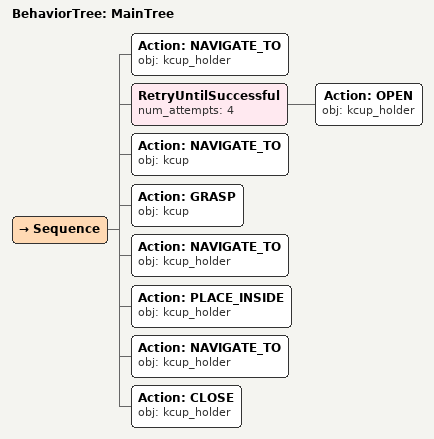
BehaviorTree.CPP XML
<root main_tree_to_execute="MainTree">
  <BehaviorTree ID="MainTree">
    <Sequence>
      <!-- Navigate to kcup_holder -->
      <Action ID="NAVIGATE_TO" obj="kcup_holder" />
      <!-- Retry OPEN kcup_holder up to 4 attempts -->
      <RetryUntilSuccessful num_attempts="4">
        <!-- Open kcup_holder -->
        <Action ID="OPEN" obj="kcup_holder" />
      </RetryUntilSuccessful>
      <!-- Navigate to kcup -->
      <Action ID="NAVIGATE_TO" obj="kcup" />
      <!-- Grasp kcup -->
      <Action ID="GRASP" obj="kcup" />
      <!-- Navigate to kcup_holder -->
      <Action ID="NAVIGATE_TO" obj="kcup_holder" />
      <!-- Place inside kcup_holder -->
      <Action ID="PLACE_INSIDE" obj="kcup_holder" />
      <!-- Navigate to kcup_holder -->
      <Action ID="NAVIGATE_TO" obj="kcup_holder" />
      <!-- Close kcup_holder -->
      <Action ID="CLOSE" obj="kcup_holder" />
    </Sequence>
  </BehaviorTree>
</root>
